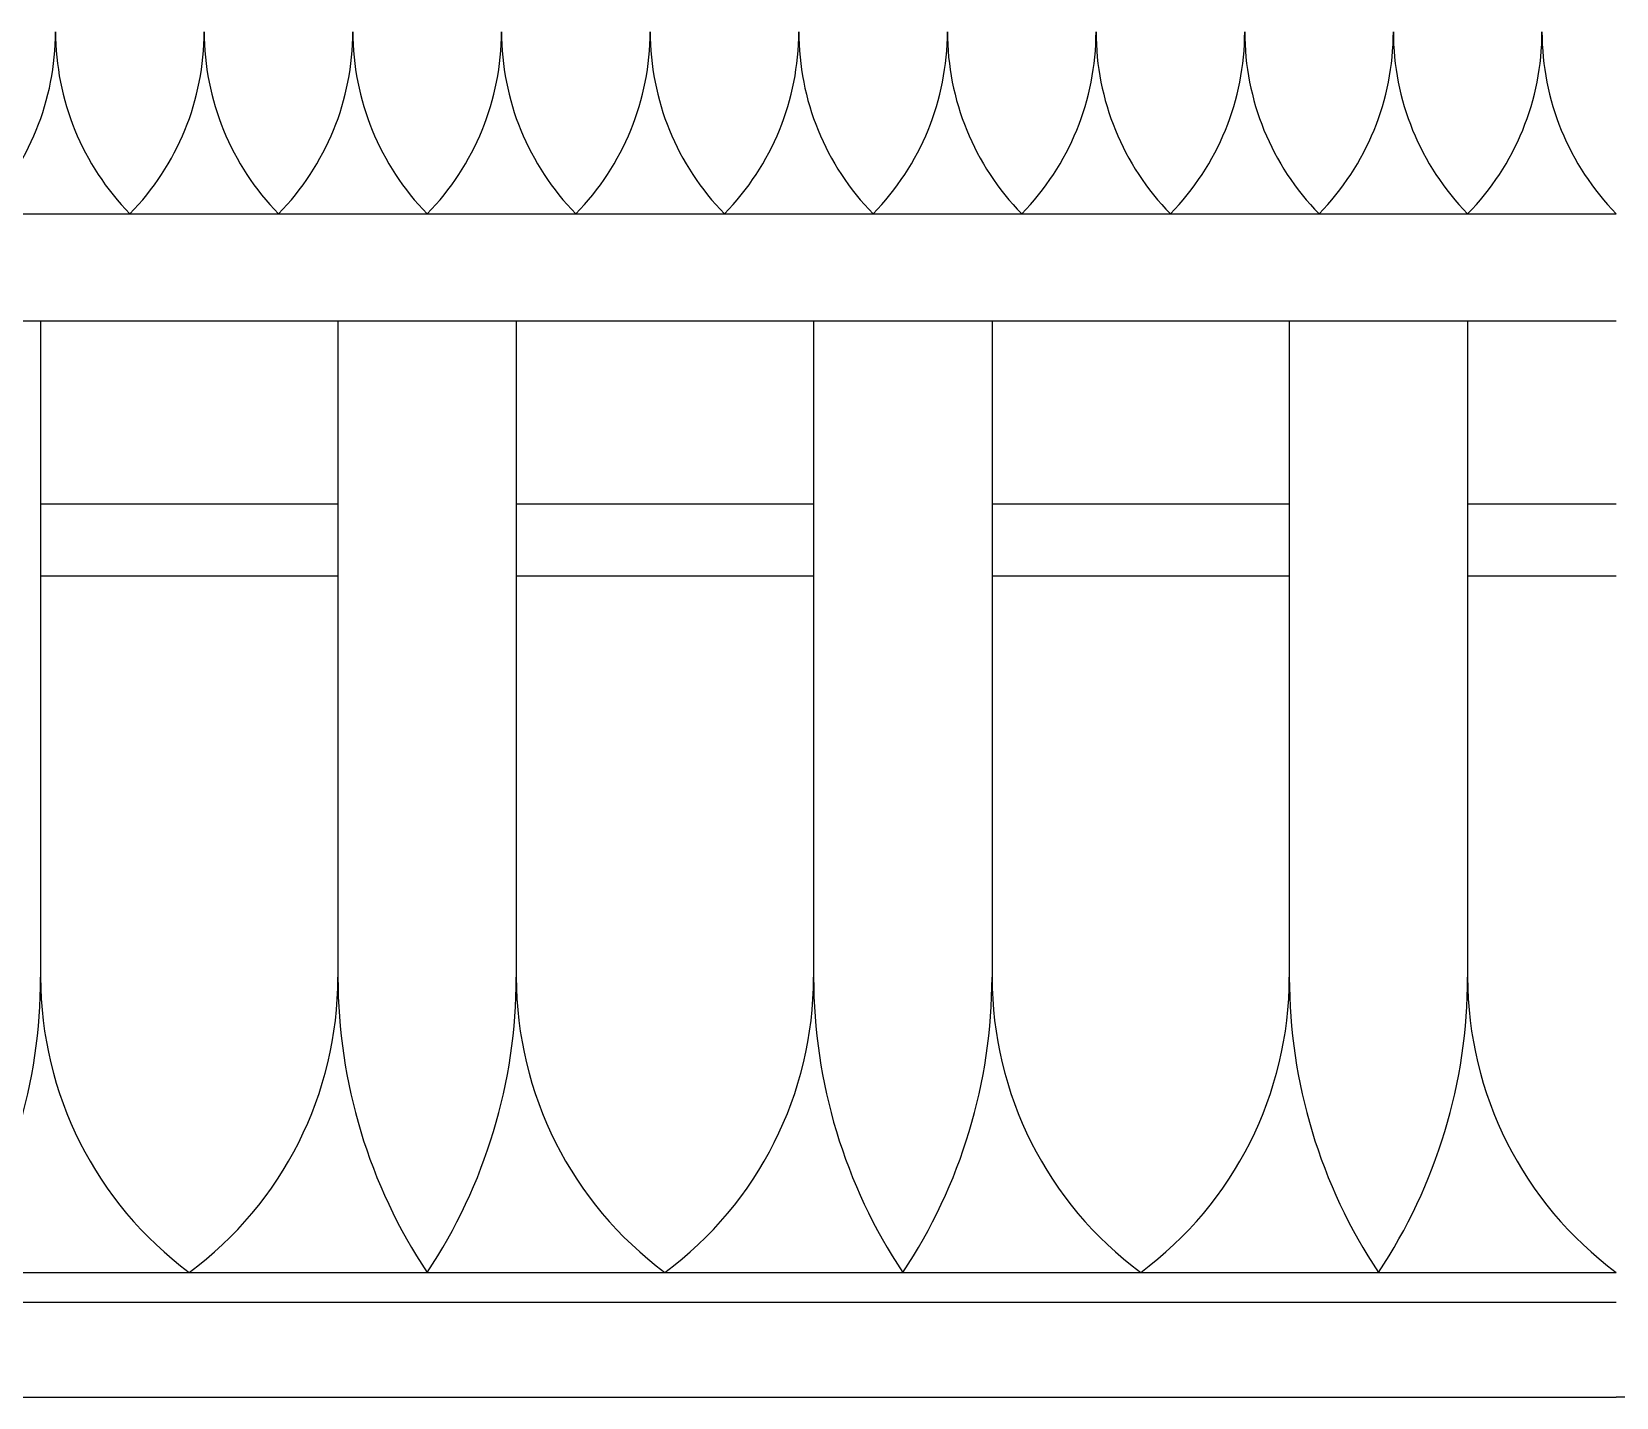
# Model space of a CAD drawing. Extents: x -111 to 2985, y -118 to 122.
# Drawn here: x 35 to 54.79, y 44.77 to 61.82 of the extents above; entities that cross this region are included whole.
import ezdxf

# ---------------------------------------------------------------- set-up
doc = ezdxf.new("R2010")
doc.units = 0
doc.layers.add('LAYER_03', color=5, linetype='CONTINUOUS')

msp = doc.modelspace()

# ---------------------------------------------------------------- linework, layer by layer
at = {"layer": 'LAYER_03'}
for points in [[(34.371, 59.549, 0.196194), (35.299, 61.823)], [(35.299, 61.823, 0.196194), (36.227, 59.549)], [(36.227, 59.549, 0.196194), (37.155, 61.823)], [(37.155, 61.823, 0.196194), (38.083, 59.549)], [(38.083, 59.549, 0.196194), (39.011, 61.823)], [(39.011, 61.823, 0.196194), (39.939, 59.549)], [(39.939, 59.549, 0.196194), (40.867, 61.823)], [(40.867, 61.823, 0.196194), (41.795, 59.549)], [(41.795, 59.549, 0.196194), (42.723, 61.823)], [(42.723, 61.823, 0.196194), (43.651, 59.549)], [(43.651, 59.549, 0.196194), (44.579, 61.823)], [(44.579, 61.823, 0.196194), (45.507, 59.549)], [(45.507, 59.549, 0.196194), (46.435, 61.823)], [(46.435, 61.823, 0.196194), (47.363, 59.549)], [(47.363, 59.549, 0.196194), (48.291, 61.823)], [(48.291, 61.823, 0.196194), (49.219, 59.549)], [(49.219, 59.549, 0.196194), (50.147, 61.823)], [(50.147, 61.823, 0.196194), (51.075, 59.549)], [(51.075, 59.549, 0.196194), (52.003, 61.823)], [(52.003, 61.823, 0.196194), (52.931, 59.549)], [(52.931, 59.549, 0.196194), (53.859, 61.823)], [(53.859, 61.823, 0.196194), (54.787, 59.549)], [(38.825, 58.213), (38.825, 50.019, 0.147791), (39.939, 46.334)], [(46.992, 58.213), (46.992, 50.019, 0.237602), (48.848, 46.334)], [(32.886, 50.019, 0.147791), (33.999, 46.334, 0.147791), (35.113, 50.019)], [(35.113, 50.019, 0.237602), (36.969, 46.334)], [(36.969, 46.334, 0.237602), (38.825, 50.019)], [(39.939, 46.334, 0.147791), (41.052, 50.019)], [(41.052, 50.019, 0.237602), (42.908, 46.334)], [(42.908, 46.334, 0.237602), (44.764, 50.019)], [(44.764, 50.019, 0.147791), (45.878, 46.334)], [(45.878, 46.334, 0.147791), (46.992, 50.019)], [(48.848, 46.334, 0.237602), (50.704, 50.019)], [(50.704, 50.019, 0.147791), (51.817, 46.334)], [(51.817, 46.334, 0.147791), (52.931, 50.019)], [(52.931, 50.019, 0.237602), (54.787, 46.334)]]:
    msp.add_lwpolyline(points, format="xyb", dxfattribs=at)
for points in [[(27.874, 59.549), (54.787, 59.549)], [(25.09, 58.213), (54.787, 58.213)], [(35.113, 58.213), (35.113, 50.019)], [(41.052, 58.213), (41.052, 50.019)], [(44.764, 58.213), (44.764, 50.019)], [(50.704, 58.213), (50.704, 50.019)], [(52.931, 58.213), (52.931, 50.019)], [(35.113, 55.929), (38.825, 55.929)], [(41.052, 55.929), (44.764, 55.929)], [(46.992, 55.929), (50.704, 55.929)], [(52.931, 55.929), (54.787, 55.929)], [(35.113, 55.031), (38.825, 55.031)], [(41.052, 55.031), (44.764, 55.031)], [(46.992, 55.031), (50.704, 55.031)], [(52.931, 55.031), (54.787, 55.031)], [(32.886, 46.334), (54.787, 46.334)], [(25.09, 45.963), (54.787, 45.963)], [(25.09, 44.775), (54.787, 44.775)], [(84.484, 44.775), (54.787, 44.775)]]:
    msp.add_lwpolyline(points, dxfattribs=at)

doc.saveas('drawing.dxf')
